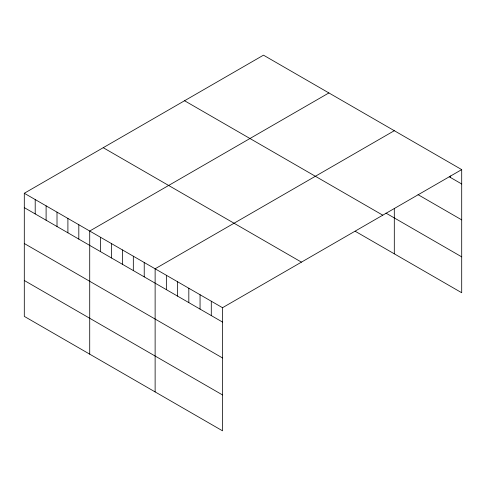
<?xml version="1.0" encoding="UTF-8"?>
<svg xmlns="http://www.w3.org/2000/svg" width="486" height="486" viewBox="0 0 486 486"><rect width="100%" height="100%" fill="white"/><g stroke="black" fill="none" stroke-linecap="round" stroke-linejoin="round"><path stroke-width="0.73" d="M461.7 169.614L222.521 307.705L222.521 430.827L24.3 316.386L24.3 193.264L263.479 55.173L461.7 169.614L461.7 292.736L355.187 231.245M328.894 92.941L89.716 231.026L89.716 354.148M394.304 130.704L155.125 268.794L155.125 391.916M449.222 176.776L461.7 183.981M418.021 194.649L461.7 219.872M385.969 213.123L461.7 256.851M184.552 100.742L382.774 215.183M103.226 147.695L301.448 262.136M24.3 193.264L222.521 307.705M24.3 207.631L222.521 322.072M24.3 243.516L222.521 357.963M24.3 280.495L222.521 394.936M450.467 175.987L450.467 177.499M394.304 208.512L394.304 253.826M211.289 301.217L211.289 315.584M200.056 294.735L200.056 309.102M188.823 288.247L188.823 302.614M177.59 281.765L177.59 296.132M166.358 275.276L166.358 289.644M144.227 262.501L144.227 276.868M133.322 256.207L133.322 270.574M122.417 249.913L122.417 264.281M111.519 243.62L111.519 257.981M100.614 237.32L100.614 251.687M78.811 224.732L78.811 239.1M67.906 218.439L67.906 232.806M57.008 212.145L57.008 226.512M46.103 205.851L46.103 220.219M35.205 199.558L35.205 213.925"/></g></svg>
